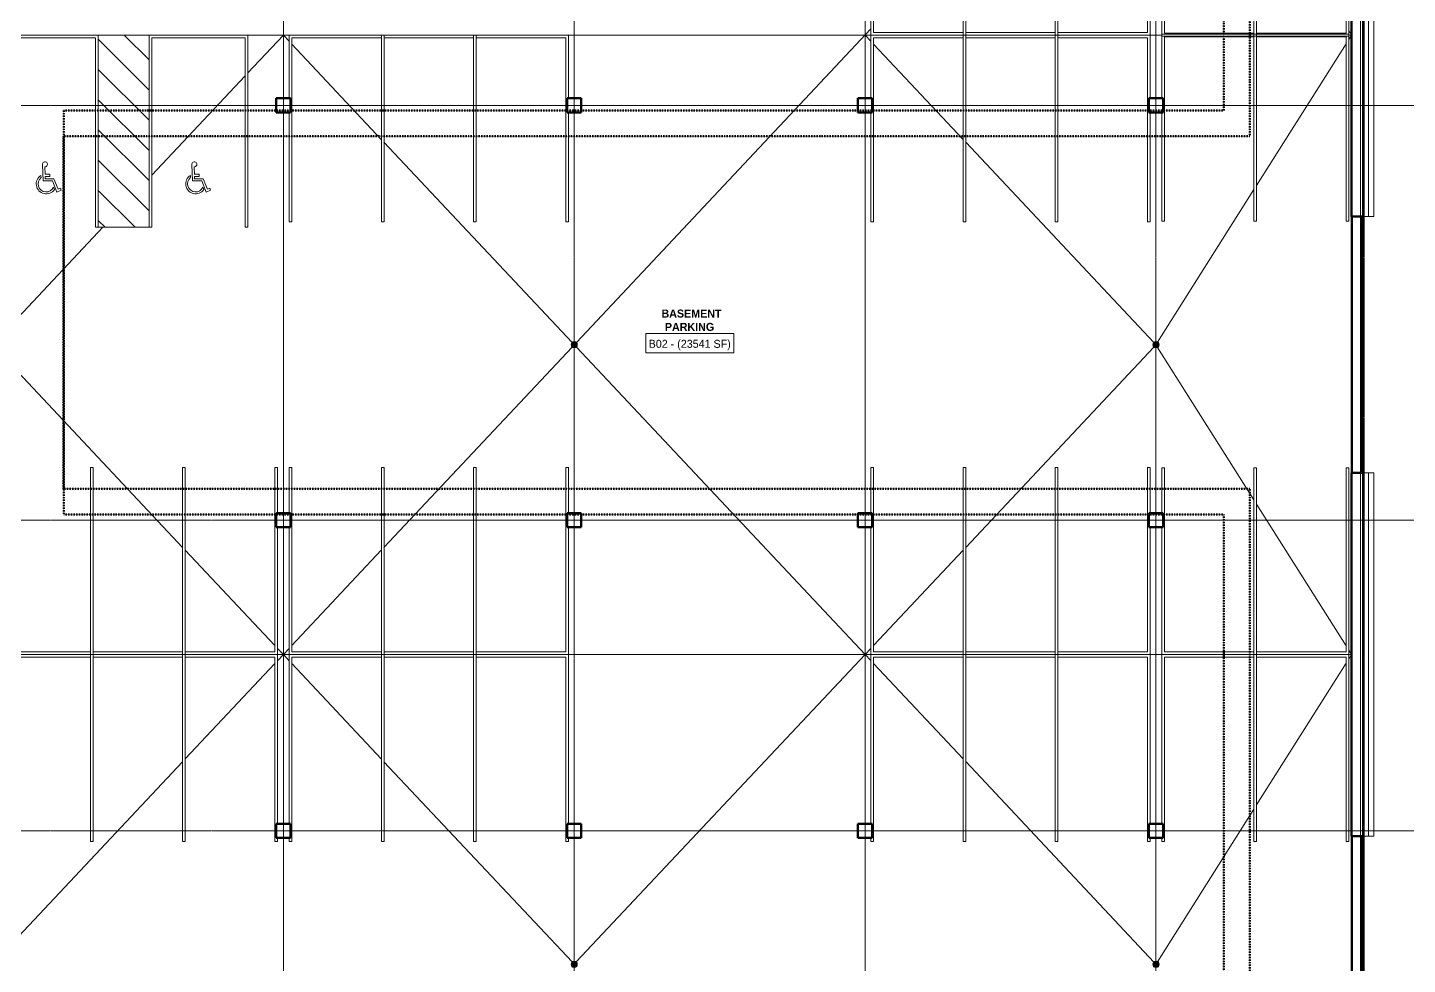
# Model space of a CAD drawing. Header units: inches. Extents: x -4235 to -464, y 9706 to 12365.
# Drawn here: x -3442 to -1891, y 10317 to 11370 of the extents above; entities that cross this region are included whole.
import ezdxf

# ---------------------------------------------------------------- set-up
doc = ezdxf.new("R2010")
doc.units = ezdxf.units.IN
doc.header["$MEASUREMENT"] = 0
for name, pattern in [('Dash 1_16_', [0.125, 0.0625, -0.0625]), ('Double Dash 3_8_', [1, 0.375, -0.125, 0.125, -0.125, 0.125, -0.125]), ('Grid Line 1_2_', [0.875, 0.5, -0.125, 0.125, -0.125])]:
    doc.linetypes.add(name, pattern=pattern)
for name, color, linetype, lineweight in [('0-1', 7, 'Continuous', 5), ('0-2', 7, 'Continuous', 9), ('A-AREA-IDEN', 2, 'Continuous', 9), ('A-DETL-MEDM-1', 90, 'Continuous', 20), ('A-FLOR-1', 7, 'Continuous', 9), ('A-FLOR-4', 71, 'Continuous', 13), ('A-FLOR-5', 192, 'Continuous', 9), ('A-FLOR-PATT-1', 9, 'Continuous', 9), ('A-GENM-1', 7, 'Continuous', 9), ('A-WALL', 113, 'Continuous', 13), ('C-BLDG-PADS-1', 10, 'Continuous', 9), ('C-BLDG-PADS-2', 7, 'Continuous', 9), ('C-PROP-LINE', 91, 'Double Dash 3_8_', 50), ('C-PROP-LINE-1', 91, 'Dash 1_16_', 50), ('P-SANR-FIXT', 6, 'Continuous', 9), ('S-COLS', 52, 'Continuous', 9), ('S-COLS-1', 52, 'Continuous', 50), ('S-FNDN-5', 32, 'Continuous', 9), ('S-FNDN-6', 32, 'Continuous', 50), ('S-GRID-1', 1, 'Grid Line 1_2_', 9)]:
    doc.layers.add(name, color=color, linetype=linetype, lineweight=lineweight)
doc.styles.add('Century Gothic', font='ufonts.com_century-gothic.ttf', dxfattribs={"height": 9})
doc.styles.add('Century Gothic_B', font='GOTHICB.TTF', dxfattribs={"height": 9})

# ---------------------------------------------------------------- blocks, each defined once
blk = doc.blocks.new('CTR  - Topography_rvt-1-BACKGROUND - BASEMENT')
at = {"layer": 'C-BLDG-PADS-1'}
for p, q in [((-1940.3, 11565.2), (-1940.3, 11157.2)), ((-1940.3, 10869.2), (-1940.3, 10461.2))]:
    blk.add_line(p, q, dxfattribs=at)
at = {"layer": 'C-BLDG-PADS-2'}
for p, q in [((-1940.3, 11157.2), (-1940.3, 10869.2)), ((-1940.3, 10461.2), (-1940.3, 10173.2))]:
    blk.add_line(p, q, dxfattribs=at)
blk = doc.blocks.new('Parking_Stall_Multiple - STANDARD-1982617-BACKGROUND - BASEMENT')
at = {"layer": 'A-GENM-1'}
for p, q in [((190, 0), (0, 0)), ((0, 0), (0, -106.7)), ((210, 0), (206, 0)), ((210, -3), (210, 0)), ((3, -103.7), (3, -3)), ((3, -3), (210, -3)), ((210, -103.7), (0, -103.7)), ((0, -103.7), (0, -210.3)), ((0, -106.7), (210, -106.7)), ((210, -103.7), (3, -103.7)), ((3, -207.3), (3, -106.7)), ((3, -106.7), (210, -106.7)), ((210, -106.7), (210, -103.7)), ((210, -106.7), (210, -103.7)), ((210, -207.3), (0, -207.3)), ((0, -207.3), (0, -314)), ((0, -210.3), (210, -210.3)), ((210, -207.3), (3, -207.3)), ((3, -311), (3, -210.3)), ((3, -210.3), (210, -210.3)), ((210, -210.3), (210, -207.3)), ((210, -210.3), (210, -207.3)), ((0, -314), (190, -314)), ((210, -311), (3, -311)), ((206, -314), (210, -314)), ((210, -314), (210, -311))]:
    blk.add_line(p, q, dxfattribs=at)
blk = doc.blocks.new('Parking_Stall_Multiple - STANDARD-2088802-BACKGROUND - BASEMENT')
at = {"layer": 'A-GENM-1'}
for p, q in [((190, 0), (0, 0)), ((0, 0), (0, -106.7)), ((210, 0), (206, 0)), ((210, -3), (210, 0)), ((3, -103.7), (3, -3)), ((3, -3), (210, -3)), ((210, -103.7), (0, -103.7)), ((0, -103.7), (0, -210.3)), ((0, -106.7), (210, -106.7)), ((210, -103.7), (3, -103.7)), ((3, -207.3), (3, -106.7)), ((3, -106.7), (210, -106.7)), ((210, -106.7), (210, -103.7)), ((210, -106.7), (210, -103.7)), ((210, -207.3), (0, -207.3)), ((0, -207.3), (0, -314)), ((0, -210.3), (210, -210.3)), ((210, -207.3), (3, -207.3)), ((3, -311), (3, -210.3)), ((3, -210.3), (210, -210.3)), ((210, -210.3), (210, -207.3)), ((210, -210.3), (210, -207.3)), ((0, -314), (190, -314)), ((210, -311), (3, -311)), ((206, -314), (210, -314)), ((210, -314), (210, -311))]:
    blk.add_line(p, q, dxfattribs=at)
blk = doc.blocks.new('Parking_Stall_Multiple - STANDARD-V1-BACKGROUND - BASEMENT')
at = {"layer": 'A-GENM-1'}
for p, q in [((143, 314), (0, 314)), ((0, 314), (0, 207.3)), ((3, 210.3), (3, 311)), ((3, 311), (210, 311)), ((210, 314), (159, 314)), ((210, 311), (210, 314)), ((210, 210.3), (0, 210.3)), ((0, 210.3), (0, 103.7)), ((0, 207.3), (210, 207.3)), ((210, 210.3), (3, 210.3)), ((3, 106.7), (3, 207.3)), ((3, 207.3), (210, 207.3)), ((210, 207.3), (210, 210.3)), ((210, 207.3), (210, 210.3)), ((210, 106.7), (0, 106.7)), ((0, 106.7), (0, 0)), ((0, 103.7), (210, 103.7)), ((210, 106.7), (3, 106.7)), ((3, 3), (3, 103.7)), ((3, 103.7), (210, 103.7)), ((210, 103.7), (210, 106.7)), ((210, 103.7), (210, 106.7)), ((210, 3), (3, 3)), ((210, 0), (210, 3)), ((0, 0), (143, 0)), ((159, 0), (210, 0))]:
    blk.add_line(p, q, dxfattribs=at)
blk = doc.blocks.new('Parking_Stall_Multiple - STANDARD-1983040-BACKGROUND - BASEMENT')
at = {"layer": 'A-GENM-1'}
for p, q in [((210, 0), (0, 0)), ((0, 0), (0, -106.7)), ((210, -3), (210, 0)), ((3, -103.7), (3, -3)), ((3, -3), (210, -3)), ((210, -103.7), (0, -103.7)), ((0, -103.7), (0, -210.3)), ((0, -106.7), (210, -106.7)), ((210, -103.7), (3, -103.7)), ((3, -207.3), (3, -106.7)), ((3, -106.7), (210, -106.7)), ((210, -106.7), (210, -103.7)), ((210, -106.7), (210, -103.7)), ((0, -210.3), (189.9, -210.3)), ((210, -207.3), (3, -207.3)), ((205.9, -210.3), (210, -210.3)), ((210, -210.3), (210, -207.3))]:
    blk.add_line(p, q, dxfattribs=at)
blk = doc.blocks.new('Parking_Stall_Multiple - STANDARD-V2-BACKGROUND - BASEMENT')
at = {"layer": 'A-GENM-1'}
for p, q in [((71, 0), (0, 0)), ((0, 0), (0, -106.7)), ((210, 0), (87, 0)), ((210, -3), (210, 0)), ((3, -103.7), (3, -3)), ((3, -3), (210, -3)), ((210, -103.7), (0, -103.7)), ((0, -103.7), (0, -210.3)), ((0, -106.7), (210, -106.7)), ((210, -103.7), (3, -103.7)), ((3, -207.3), (3, -106.7)), ((3, -106.7), (210, -106.7)), ((210, -106.7), (210, -103.7)), ((210, -106.7), (210, -103.7)), ((210, -207.3), (0, -207.3)), ((0, -207.3), (0, -314)), ((0, -210.3), (210, -210.3)), ((210, -207.3), (3, -207.3)), ((3, -311), (3, -210.3)), ((3, -210.3), (210, -210.3)), ((210, -210.3), (210, -207.3)), ((210, -210.3), (210, -207.3)), ((0, -314), (71, -314)), ((210, -311), (3, -311)), ((87, -314), (210, -314)), ((210, -314), (210, -311))]:
    blk.add_line(p, q, dxfattribs=at)
blk = doc.blocks.new('Parking_Stall_Multiple - STANDARD-V3-BACKGROUND - BASEMENT')
at = {"layer": 'A-GENM-1'}
for p, q in [((210, 0), (0, 0)), ((0, 0), (0, -106.7)), ((210, -3), (210, 0)), ((3, -103.7), (3, -3)), ((3, -3), (210, -3)), ((210, -103.7), (0, -103.7)), ((0, -103.7), (0, -210.3)), ((0, -106.7), (210, -106.7)), ((210, -103.7), (3, -103.7)), ((3, -207.3), (3, -106.7)), ((3, -106.7), (210, -106.7)), ((210, -106.7), (210, -103.7)), ((210, -106.7), (210, -103.7)), ((0, -210.3), (71.9, -210.3)), ((210, -207.3), (3, -207.3)), ((87.9, -210.3), (210, -210.3)), ((210, -210.3), (210, -207.3))]:
    blk.add_line(p, q, dxfattribs=at)
blk = doc.blocks.new('Parking_Stall_Multiple - STANDARD-V4-BACKGROUND - BASEMENT')
at = {"layer": 'A-GENM-1'}
for p, q in [((166, 314), (0, 314)), ((0, 314), (0, 207.3)), ((3, 210.3), (3, 311)), ((3, 311), (210, 311)), ((210, 314), (182, 314)), ((210, 311), (210, 314)), ((210, 210.3), (0, 210.3)), ((0, 210.3), (0, 103.7)), ((0, 207.3), (210, 207.3)), ((210, 210.3), (3, 210.3)), ((3, 106.7), (3, 207.3)), ((3, 207.3), (210, 207.3)), ((210, 207.3), (210, 210.3)), ((210, 207.3), (210, 210.3)), ((210, 106.7), (0, 106.7)), ((0, 106.7), (0, 0)), ((0, 103.7), (210, 103.7)), ((210, 106.7), (3, 106.7)), ((3, 3), (3, 103.7)), ((3, 103.7), (210, 103.7)), ((210, 103.7), (210, 106.7)), ((210, 103.7), (210, 106.7)), ((210, 3), (3, 3)), ((210, 0), (210, 3)), ((0, 0), (166, 0)), ((182, 0), (210, 0))]:
    blk.add_line(p, q, dxfattribs=at)
blk = doc.blocks.new('Parking_Stall_Multiple - STANDARD-1983798-BACKGROUND - BASEMENT')
at = {"layer": 'A-GENM-1'}
for p, q in [((167.1, 210.3), (0, 210.3)), ((0, 210.3), (0, 103.7)), ((3, 106.7), (3, 207.3)), ((3, 207.3), (210, 207.3)), ((210, 210.3), (183.1, 210.3)), ((210, 207.3), (210, 210.3)), ((210, 106.7), (0, 106.7)), ((0, 106.7), (0, 0)), ((0, 103.7), (210, 103.7)), ((210, 106.7), (3, 106.7)), ((3, 3), (3, 103.7)), ((3, 103.7), (210, 103.7)), ((210, 103.7), (210, 106.7)), ((210, 103.7), (210, 106.7)), ((210, 3), (3, 3)), ((210, 0), (210, 3)), ((0, 0), (210, 0))]:
    blk.add_line(p, q, dxfattribs=at)
blk = doc.blocks.new('Parking_Stall_Multiple - STANDARD-V5-BACKGROUND - BASEMENT')
at = {"layer": 'A-GENM-1'}
for p, q in [((143.1, 210.3), (0, 210.3)), ((0, 210.3), (0, 103.7)), ((3, 106.7), (3, 207.3)), ((3, 207.3), (210, 207.3)), ((210, 210.3), (159.1, 210.3)), ((210, 207.3), (210, 210.3)), ((210, 106.7), (0, 106.7)), ((0, 106.7), (0, 0)), ((0, 103.7), (210, 103.7)), ((210, 106.7), (3, 106.7)), ((3, 3), (3, 103.7)), ((3, 103.7), (210, 103.7)), ((210, 103.7), (210, 106.7)), ((210, 103.7), (210, 106.7)), ((210, 3), (3, 3)), ((210, 0), (210, 3)), ((0, 0), (210, 0))]:
    blk.add_line(p, q, dxfattribs=at)
blk = doc.blocks.new('Parking_Stall_Multiple - ADA-1919661-BACKGROUND - BASEMENT')
at = {"layer": 'A-GENM-1'}
for p, q in [((216, 111), (0, 111)), ((0, 111), (0, 0)), ((216, 108), (216, 111)), ((3, 3), (3, 108)), ((3, 108), (216, 108)), ((216, 3), (3, 3)), ((216, 0), (216, 3)), ((0, 0), (71, 0)), ((87, 0), (216, 0))]:
    blk.add_line(p, q, dxfattribs=at)
blk = doc.blocks.new('Parking_Stall_Multiple - ADA-VAN-2088509-BACKGROUND - BASEMENT')
at = {"layer": 'A-GENM-1'}
for p, q in [((216, 111), (0, 111)), ((0, 111), (0, 0)), ((216, 108), (216, 111)), ((3, 3), (3, 108)), ((3, 108), (216, 108)), ((216, 3), (3, 3)), ((216, 0), (216, 3)), ((0, 0), (216, 0))]:
    blk.add_line(p, q, dxfattribs=at)
blk = doc.blocks.new('CTR - 1st Phase - Common Walls_rvt-1-BACKGROUND - BASEMENT')
at = {"layer": 'A-FLOR-PATT-1'}
h = blk.add_hatch(dxfattribs=at)
h.set_pattern_fill('FP_3', color=256, style=0, pattern_type=2)
h.set_pattern_definition([(315, (-3353.324, 10906.164), (16.9706, 16.9706), [])])
h.paths.add_polyline_path([(-3362.3, 11145.2), (-3305.3, 11145.2), (-3305.3, 11361.2), (-3362.3, 11361.2), (-3362.3, 11193.2)], flags=0)
at = {"layer": 'A-DETL-MEDM-1'}
for p, q in [((-3424.4, 11197.3), (-3425.1, 11215.9)), ((-3256.4, 11197.3), (-3257.1, 11215.9)), ((-3426.7, 11201), (-3426.8, 11203.4)), ((-3422.5, 11213.2), (-3422.2, 11204.9)), ((-3422.2, 11204.9), (-3416.8, 11204.9)), ((-3416.8, 11202.4), (-3422.1, 11202.4)), ((-3422.1, 11202.4), (-3422, 11199.8)), ((-3422, 11199.8), (-3412.4, 11199.8)), ((-3416.8, 11204.9), (-3416.8, 11202.4)), ((-3412.4, 11199.8), (-3407.5, 11188)), ((-3258.7, 11201), (-3258.8, 11203.4)), ((-3254.5, 11213.2), (-3254.2, 11204.9)), ((-3254.2, 11204.9), (-3248.8, 11204.9)), ((-3248.8, 11202.4), (-3254.1, 11202.4)), ((-3254.1, 11202.4), (-3254, 11199.8)), ((-3254, 11199.8), (-3244.4, 11199.8)), ((-3248.8, 11204.9), (-3248.8, 11202.4)), ((-3244.4, 11199.8), (-3239.5, 11188)), ((-3414, 11197.3), (-3424.4, 11197.3)), ((-3408.9, 11184.8), (-3414, 11197.3)), ((-3411.7, 11187.6), (-3412.7, 11190.1)), ((-3404, 11186.8), (-3408.9, 11184.8)), ((-3407.5, 11188), (-3404.9, 11189.1)), ((-3404.9, 11189.1), (-3404, 11186.8)), ((-3246, 11197.3), (-3256.4, 11197.3)), ((-3240.9, 11184.8), (-3246, 11197.3)), ((-3243.7, 11187.6), (-3244.7, 11190.1)), ((-3236, 11186.8), (-3240.9, 11184.8)), ((-3239.5, 11188), (-3236.9, 11189.1)), ((-3236.9, 11189.1), (-3236, 11186.8))]:
    blk.add_line(p, q, dxfattribs=at)
for centre, radius, start, end in [((-3422.3, 11216), 2.82, 265.2221, 186.5331), ((-3254.3, 11216), 2.82, 265.2221, 186.5331), ((-3420.9, 11194), 11.2, 121.7672, 325.4553), ((-3420.9, 11194), 9.06, 129.2933, 334.8736), ((-3252.9, 11194), 11.2, 121.7672, 325.4553), ((-3252.9, 11194), 9.06, 129.2933, 334.8736)]:
    blk.add_arc(centre, radius, start, end, dxfattribs=at)
at = {"layer": 'A-FLOR-1'}
for p, q in [((-3305.3, 11361.2), (-3362.3, 11361.2)), ((-3362.3, 11145.2), (-3305.3, 11145.2))]:
    blk.add_line(p, q, dxfattribs=at)
at = {"layer": '0-2'}
for name, p, rotation in [('Parking_Stall_Multiple - STANDARD-V4-BACKGROUND - BASEMENT', (-2179.8, 11361.2), 89.99999999999953), ('Parking_Stall_Multiple - STANDARD-1983798-BACKGROUND - BASEMENT', (-1956.5, 11360.1), 89.99999999999821), ('Parking_Stall_Multiple - ADA-1919661-BACKGROUND - BASEMENT', (-3473.3, 11361.2), 269.9999999999978), ('Parking_Stall_Multiple - ADA-VAN-2088509-BACKGROUND - BASEMENT', (-3305.3, 11361.2), 269.9999999999978), ('Parking_Stall_Multiple - STANDARD-V2-BACKGROUND - BASEMENT', (-2833.8, 11361.2), 270.0000000000005), ('Parking_Stall_Multiple - STANDARD-V2-BACKGROUND - BASEMENT', (-2179.8, 11361.2), 270.0000000000005), ('Parking_Stall_Multiple - STANDARD-V3-BACKGROUND - BASEMENT', (-1956.5, 11362.1), 270.0000000000005), ('Parking_Stall_Multiple - STANDARD-V1-BACKGROUND - BASEMENT', (-3160.8, 10665.2), 89.99999999999953), ('Parking_Stall_Multiple - STANDARD-V1-BACKGROUND - BASEMENT', (-2833.8, 10665.2), 89.99999999999953), ('Parking_Stall_Multiple - STANDARD-V1-BACKGROUND - BASEMENT', (-2179.8, 10665.2), 89.99999999999953), ('Parking_Stall_Multiple - STANDARD-V5-BACKGROUND - BASEMENT', (-1956.5, 10665.1), 89.99999999999953), ('Parking_Stall_Multiple - STANDARD-2088802-BACKGROUND - BASEMENT', (-3160.8, 10665.2), 270.0000000000005), ('Parking_Stall_Multiple - STANDARD-1982617-BACKGROUND - BASEMENT', (-2833.8, 10665.2), 270.0000000000005), ('Parking_Stall_Multiple - STANDARD-1982617-BACKGROUND - BASEMENT', (-2179.8, 10665.2), 270.0000000000005), ('Parking_Stall_Multiple - STANDARD-1983040-BACKGROUND - BASEMENT', (-1956.5, 10665.1), 270.0000000000005)]:
    blk.add_blockref(name, p, dxfattribs=dict(at, rotation=rotation))
blk = doc.blocks.new('Concrete-Rectangular-Column - ONE-1856735-BACKGROUND - BASEMENT')
at = {"layer": 'S-COLS-1'}
for p, q in [((8, 8), (-8, 8)), ((-8, 8), (-8, -8)), ((8, -8), (8, 8)), ((-8, -8), (8, -8))]:
    blk.add_line(p, q, dxfattribs=at)
blk = doc.blocks.new('Basic Wall _ EXT - C8AØF - _10_ CONCRETE _ 2_ EPS INSUL_ - ___-2578965-BACKGROUND - BASEMENT')
at = {"layer": 'S-FNDN-5'}
for p, q in [((-1940.3, 11565.2), (-1934.4, 11565.2)), ((-1940.3, 11565.2), (-1940.3, 11157.2)), ((-1934.4, 11565.2), (-1928.4, 11565.2)), ((-1934.4, 11565.2), (-1934.4, 11157.2)), ((-1928.4, 11565.2), (-1928.3, 11565.2)), ((-1928.4, 11565.2), (-1928.4, 11157.2)), ((-1934.4, 11157.2), (-1940.3, 11157.2)), ((-1928.4, 11157.2), (-1934.4, 11157.2)), ((-1928.3, 11157.2), (-1928.4, 11157.2))]:
    blk.add_line(p, q, dxfattribs=at)
blk = doc.blocks.new('Basic Wall _ EXT - C8AØF - _10_ CONCRETE _ 2_ EPS INSUL_ - ___-2578966-BACKGROUND - BASEMENT')
at = {"layer": 'S-FNDN-5'}
for p, q in [((-1940.3, 10869.2), (-1934.4, 10869.2)), ((-1940.3, 10869.2), (-1940.3, 10461.2)), ((-1934.4, 10869.2), (-1928.4, 10869.2)), ((-1934.4, 10869.2), (-1934.4, 10461.2)), ((-1928.4, 10869.2), (-1928.3, 10869.2)), ((-1928.4, 10869.2), (-1928.4, 10461.2)), ((-1934.4, 10461.2), (-1940.3, 10461.2)), ((-1928.4, 10461.2), (-1934.4, 10461.2)), ((-1928.3, 10461.2), (-1928.4, 10461.2))]:
    blk.add_line(p, q, dxfattribs=at)
blk = doc.blocks.new('Drain-Floor-WATTS-Square-Stainless_Steel_Strainer-Type_FD-1200-M - 2_ Outlet with 5_ Strainer-2528673-BACKGROUND - BASEMENT')
at = {"layer": 'P-SANR-FIXT'}
for p, q in [((-2.707, -2.707), (-2.707, 2.707)), ((-2.707, 2.707), (2.707, 2.707)), ((-2.03025, -2.03025), (-2.03025, 2.03025)), ((-2.03025, 2.03025), (2.03025, 2.03025)), ((-1.3535, -1.3535), (-1.3535, 1.3535)), ((-1.3535, 1.3535), (1.3535, 1.3535)), ((-0.67675, -0.67675), (-0.67675, 0.67675)), ((-0.67675, 0.67675), (0.67675, 0.67675)), ((0, 2.707), (0, -2.707)), ((0.67675, 0.67675), (0.67675, -0.67675)), ((1.3535, 1.3535), (1.3535, -1.3535)), ((2.03025, 2.03025), (2.03025, -2.03025)), ((2.707, 2.707), (2.707, -2.707)), ((-2.707, 0), (2.707, 0)), ((2.707, -2.707), (-2.707, -2.707)), ((2.03025, -2.03025), (-2.03025, -2.03025)), ((1.3535, -1.3535), (-1.3535, -1.3535)), ((0.67675, -0.67675), (-0.67675, -0.67675))]:
    blk.add_line(p, q, dxfattribs=at)
for start, end in [(360, 180), (180, 360)]:
    blk.add_arc((0, 0), 3.5, start, end, dxfattribs=at)
blk = doc.blocks.new('Family - ___-2657144-BACKGROUND - BASEMENT')
at = {"layer": 'C-PROP-LINE'}
blk.add_line((-1939.8, 12268.7), (-1939.8, 9828.6), dxfattribs=at)
blk = doc.blocks.new('Family - ___-2835860-BACKGROUND - BASEMENT')
at = {"layer": 'C-PROP-LINE-1'}
for p, q in [((-2067.9, 11247.4), (-2067.9, 12118.6)), ((-2067.9, 11247.4), (-3401.4, 11247.4)), ((-3401.4, 11247.4), (-3401.4, 10851.4)), ((-2067.9, 10851.4), (-3401.4, 10851.4)), ((-2067.9, 9980.2), (-2067.9, 10851.4))]:
    blk.add_line(p, q, dxfattribs=at)
blk = doc.blocks.new('Family - ___-2835903-BACKGROUND - BASEMENT')
at = {"layer": 'C-PROP-LINE-1'}
for p, q in [((-2096.8, 11276.3), (-2096.8, 12089.7)), ((-2096.8, 11276.3), (-3400.9, 11276.3)), ((-3400.9, 11276.3), (-3400.9, 10822.5)), ((-2096.8, 10822.5), (-3400.9, 10822.5)), ((-2096.8, 10009.1), (-2096.8, 10822.5))]:
    blk.add_line(p, q, dxfattribs=at)
blk = doc.blocks.new('Family - ___-2835932-BACKGROUND - BASEMENT')
at = {"layer": 'C-PROP-LINE-1'}
for p, q in [((-2067.9, 11247.4), (-2067.9, 12118.6)), ((-2067.9, 11247.4), (-3401.4, 11247.4)), ((-3401.4, 11247.4), (-3401.4, 10851.4)), ((-2067.9, 10851.4), (-3401.4, 10851.4)), ((-2067.9, 9980.2), (-2067.9, 10851.4))]:
    blk.add_line(p, q, dxfattribs=at)

msp = doc.modelspace()

# ---------------------------------------------------------------- linework, layer by layer
at = {"layer": 'A-AREA-IDEN', "flags": 128}
msp.add_lwpolyline([(-2746.6, 11025.8), (-2647.9, 11025.8), (-2647.9, 11004.3), (-2746.6, 11004.3)], close=True, dxfattribs=at)
at = {"layer": 'A-FLOR-4'}
for p, q in [((-2500.3, 11290.2), (-2500.3, 11527.2)), ((-3305.3, 11361.2), (-3362.3, 11361.2)), ((-3147.8, 11361.2), (-3194.3, 11361.2)), ((-3194.3, 11318.6), (-3154.3, 11361.2)), ((-3154.3, 11290.2), (-3154.3, 11361.2)), ((-3147.8, 11354.3), (-3154.3, 11361.2)), ((-2493.8, 11361.2), (-2833.8, 11361.2)), ((-2824.9, 11015.7), (-2493.8, 11368.1)), ((-2493.8, 11354.3), (-2500.3, 11361.2)), ((-2166.8, 11361.2), (-2179.8, 11361.2)), ((-1956.5, 11366.2), (-1953.3, 11361.2)), ((-1956.5, 11356.2), (-1953.3, 11361.2)), ((-1953.3, 11361.2), (-1956.5, 11361.2)), ((-3044.2, 11243.9), (-3144.8, 11351.1)), ((-2390.2, 11243.9), (-2490.8, 11351.1)), ((-2060.2, 11192.2), (-1959.5, 11351.4)), ((-3302.3, 11203.7), (-3197.3, 11315.4)), ((-3154.3, 10824.2), (-3154.3, 11274.2)), ((-2500.3, 10824.2), (-2500.3, 11274.2)), ((-2829.7, 11015.7), (-3041.2, 11240.8)), ((-2175.7, 11015.7), (-2387.2, 11240.8)), ((-2171.5, 11016.1), (-2063.2, 11187.5)), ((-3478.9, 11015.7), (-3357.3, 11145.2)), ((-3267.5, 10785.5), (-3478.9, 11010.6)), ((-3041.2, 10785.5), (-2829.7, 11010.6)), ((-2500.3, 10665.3), (-2824.9, 11010.6)), ((-2175.7, 11010.6), (-2387.2, 10785.5)), ((-2063.2, 10838.9), (-2171.5, 11010.2)), ((-1959.5, 10675), (-2060.2, 10834.2)), ((-3154.3, 10475.2), (-3154.3, 10808.2)), ((-2500.3, 10475.2), (-2500.3, 10808.2)), ((-3163.8, 10675.2), (-3264.5, 10782.3)), ((-3144.8, 10675.2), (-3044.2, 10782.3)), ((-2390.2, 10782.3), (-2490.8, 10675.2)), ((-3154.3, 10665.1), (-3160.8, 10672)), ((-3160.8, 10658.2), (-3154.3, 10665.1)), ((-3147.8, 10665.1), (-3160.8, 10665.1)), ((-3154.3, 10665.1), (-3147.8, 10672)), ((-3147.8, 10658.2), (-3154.3, 10665.1)), ((-3147.8, 10665.1), (-3154.3, 10665.1)), ((-2500.3, 10665.3), (-2833.8, 10665.2)), ((-2500.3, 10665.1), (-2833.8, 10665.1)), ((-2825, 10319.8), (-2500.3, 10665.1)), ((-2493.8, 10672), (-2500.3, 10665.1)), ((-2493.8, 10658.4), (-2500.3, 10665.3)), ((-2500.2, 10665.2), (-2493.8, 10665.2)), ((-2179.8, 10665.2), (-2166.8, 10665.2)), ((-1953.3, 10665.2), (-1956.5, 10670.2)), ((-1956.5, 10665.2), (-1953.3, 10665.2)), ((-1953.3, 10665.2), (-1956.5, 10660.2)), ((-3264.5, 10547.9), (-3163.8, 10655)), ((-3044.2, 10547.9), (-3144.8, 10655)), ((-2390.2, 10548.1), (-2490.8, 10655.2)), ((-1959.5, 10655.5), (-2060.2, 10496.2)), ((-3479, 10319.8), (-3267.5, 10544.7)), ((-2829.7, 10319.8), (-3041.2, 10544.7)), ((-2175.7, 10319.7), (-2387.2, 10544.9)), ((-2063.2, 10491.5), (-2171.5, 10320.1)), ((-3154.3, 10175.2), (-3154.3, 10459.2)), ((-2500.3, 10175.2), (-2500.3, 10459.2))]:
    msp.add_line(p, q, dxfattribs=at)
at = {"layer": 'A-FLOR-5'}
msp.add_line((-1953.3, 11896.2), (-1953.3, 10218.9), dxfattribs=at)
at = {"layer": 'A-WALL'}
msp.add_line((-1943.3, 12087.2), (-1943.3, 9888.2), dxfattribs=at)
at = {"layer": 'S-FNDN-6'}
for p, q in [((-1953.3, 11565.2), (-1953.3, 11157.2)), ((-1940.3, 11157.2), (-1940.3, 11565.2)), ((-1953.3, 11157.2), (-1940.3, 11157.2)), ((-1952.9, 11157.2), (-1952.9, 10869.2)), ((-1941.3, 10869.2), (-1941.3, 11157.2)), ((-1940.3, 10869.2), (-1953.3, 10869.2)), ((-1953.3, 10869.2), (-1953.3, 10461.2)), ((-1940.3, 10461.2), (-1940.3, 10869.2)), ((-1953.3, 10461.2), (-1940.3, 10461.2)), ((-1952.9, 10461.2), (-1952.9, 10173.2)), ((-1941.3, 10173.2), (-1941.3, 10461.2))]:
    msp.add_line(p, q, dxfattribs=at)
at = {"layer": 'S-GRID-1'}
for p, q in [((-3154.3, 9836.2), (-3154.3, 12299.8)), ((-2827.3, 9836.2), (-2827.3, 12299.8)), ((-2500.3, 9836.2), (-2500.3, 12299.8)), ((-2173.3, 9836.2), (-2173.3, 12299.8)), ((-464.5, 11282.2), (-4185.7, 11282.2)), ((-464.5, 10816.2), (-4185.7, 10816.2)), ((-464.5, 10467.2), (-4185.7, 10467.2))]:
    msp.add_line(p, q, dxfattribs=at)

# ---------------------------------------------------------------- block references
at = {"layer": '0-1'}
for name in ['CTR  - Topography_rvt-1-BACKGROUND - BASEMENT', 'CTR - 1st Phase - Common Walls_rvt-1-BACKGROUND - BASEMENT']:
    msp.add_blockref(name, (0, 0), dxfattribs=at)
at = {"layer": 'C-PROP-LINE'}
msp.add_blockref('Family - ___-2657144-BACKGROUND - BASEMENT', (0, 0), dxfattribs=at)
at = {"layer": 'C-PROP-LINE-1'}
for name in ['Family - ___-2835860-BACKGROUND - BASEMENT', 'Family - ___-2835932-BACKGROUND - BASEMENT', 'Family - ___-2835903-BACKGROUND - BASEMENT']:
    msp.add_blockref(name, (0, 0), dxfattribs=at)
at = {"layer": 'P-SANR-FIXT'}
for p in [(-2827.3, 11013.2), (-2173.3, 11013.2), (-2827.3, 10317.2), (-2173.3, 10317.2)]:
    msp.add_blockref('Drain-Floor-WATTS-Square-Stainless_Steel_Strainer-Type_FD-1200-M - 2_ Outlet with 5_ Strainer-2528673-BACKGROUND - BASEMENT', p, dxfattribs=at)
at = {"layer": 'S-COLS'}
for p in [(-3154.3, 11282.2), (-2827.3, 11282.2), (-2500.3, 11282.2), (-2173.3, 11282.2), (-3154.3, 10816.2), (-2827.3, 10816.2), (-2500.3, 10816.2), (-2173.3, 10816.2), (-3154.3, 10467.2), (-2827.3, 10467.2), (-2500.3, 10467.2), (-2173.3, 10467.2)]:
    msp.add_blockref('Concrete-Rectangular-Column - ONE-1856735-BACKGROUND - BASEMENT', p, dxfattribs=at)
at = {"layer": 'S-FNDN-5'}
for name in ['Basic Wall _ EXT - C8AØF - _10_ CONCRETE _ 2_ EPS INSUL_ - ___-2578965-BACKGROUND - BASEMENT', 'Basic Wall _ EXT - C8AØF - _10_ CONCRETE _ 2_ EPS INSUL_ - ___-2578966-BACKGROUND - BASEMENT']:
    msp.add_blockref(name, (0, 0), dxfattribs=at)

# ---------------------------------------------------------------- texts
at = {"layer": 'A-AREA-IDEN', "char_height": 9, "attachment_point": 1}
for s, insert, width, style in [('BASEMENT', (-2729.2, 11052.8), 76.962, 'Century Gothic_B'), ('PARKING', (-2725.4, 11037.8), 67.872, 'Century Gothic_B'), ('B02 - (23541 SF)', (-2743.6, 11018.8), 112.11, 'Century Gothic')]:
    msp.add_mtext(s, dxfattribs=dict(at, insert=insert, width=width, style=style))

doc.saveas('drawing.dxf')
